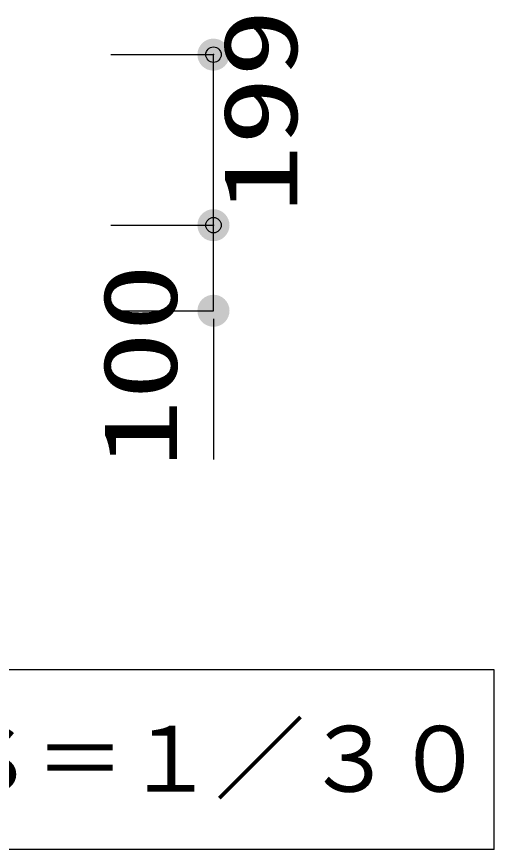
# Model space of a CAD drawing. Units: millimetres, scale not verified. Extents: x -9571 to 7747, y -6704 to 5373.
# Drawn here: x 462 to 1019, y 2521 to 3494 of the extents above; entities that cross this region are included whole.
import ezdxf
from ezdxf.enums import TextEntityAlignment as Align

# ---------------------------------------------------------------- set-up
doc = ezdxf.new("R2010")
doc.units = ezdxf.units.MM
doc.header["$LTSCALE"] = 30
doc.header["$PDMODE"] = 32
doc.header["$PDSIZE"] = 18
doc.layers.add('0-1_00クル-フ-0躯体', color=3, linetype='Continuous', lineweight=25)
doc.layers.add('0-6_00クル-フ-6寸法', color=7, linetype='Continuous', lineweight=25)
doc.styles.add('MS Gothic', font='')
doc.styles.add('ＭＳ ゴシック', font='')
doc.styles.get('MS Gothic').set_extended_font_data('MS Gothic')
doc.styles.get('ＭＳ ゴシック').set_extended_font_data('MS Gothic')

msp = doc.modelspace()

# ---------------------------------------------------------------- linework, layer by layer
at = {"layer": '0-1_00クル-フ-0躯体'}
for p, q in [((1019.47, 2730.89), (-1140.54, 2730.89)), ((1019.47, 2520.89), (1019.47, 2730.89)), ((1019.47, 2520.89), (-1140.54, 2520.89))]:
    msp.add_line(p, q, dxfattribs=at)
at = {"layer": '0-6_00クル-フ-6寸法', "color": 4}
for p, q in [((571.47, 3449.9), (691.47, 3449.9)), ((691.47, 3250.51), (691.47, 3449.9)), ((571.47, 3250.51), (691.47, 3250.51)), ((571.47, 3250.51), (691.47, 3250.51)), ((691.47, 3150.51), (691.47, 3250.51)), ((571.47, 3150.51), (691.47, 3150.51)), ((691.47, 3141.13), (691.47, 2976.51))]:
    msp.add_line(p, q, dxfattribs=at)
for p in [(691.47, 3449.9), (691.47, 3250.51)]:
    msp.add_point(p, dxfattribs=at)
at = {"layer": '0-6_00クル-フ-6寸法'}
for points in [[(681.05, 3465.49), (691.47, 3449.9), (678.21, 3463.16)], [(684.29, 3467.22), (691.47, 3449.9), (681.05, 3465.49)], [(687.81, 3468.29), (691.47, 3449.9), (684.29, 3467.22)], [(691.47, 3468.65), (691.47, 3449.9), (687.81, 3468.29)], [(695.13, 3468.29), (691.47, 3449.9), (691.47, 3468.65)], [(698.64, 3467.22), (691.47, 3449.9), (695.13, 3468.29)], [(701.89, 3465.49), (691.47, 3449.9), (698.64, 3467.22)], [(704.73, 3463.16), (691.47, 3449.9), (701.89, 3465.49)], [(674.15, 3457.08), (691.47, 3449.9), (673.08, 3453.56)], [(675.88, 3460.32), (691.47, 3449.9), (674.15, 3457.08)], [(678.21, 3463.16), (691.47, 3449.9), (675.88, 3460.32)], [(707.06, 3460.32), (691.47, 3449.9), (704.73, 3463.16)], [(708.79, 3457.08), (691.47, 3449.9), (707.06, 3460.32)], [(709.86, 3453.56), (691.47, 3449.9), (708.79, 3457.08)], [(673.08, 3453.56), (691.47, 3449.9), (672.72, 3449.9)], [(672.72, 3449.9), (691.47, 3449.9), (673.08, 3446.24)], [(673.08, 3446.24), (691.47, 3449.9), (674.15, 3442.73)], [(674.15, 3442.73), (691.47, 3449.9), (675.88, 3439.48)], [(675.88, 3439.48), (691.47, 3449.9), (678.21, 3436.64)], [(678.21, 3436.64), (691.47, 3449.9), (681.05, 3434.31)], [(681.05, 3434.31), (691.47, 3449.9), (684.29, 3432.58)], [(684.29, 3432.58), (691.47, 3449.9), (687.81, 3431.51)], [(687.81, 3431.51), (691.47, 3449.9), (691.47, 3431.15)], [(710.22, 3449.9), (691.47, 3449.9), (709.86, 3453.56)], [(691.47, 3431.15), (691.47, 3449.9), (695.13, 3431.51)], [(695.13, 3431.51), (691.47, 3449.9), (698.64, 3432.58)], [(698.64, 3432.58), (691.47, 3449.9), (701.89, 3434.31)], [(701.89, 3434.31), (691.47, 3449.9), (704.73, 3436.64)], [(704.73, 3436.64), (691.47, 3449.9), (707.06, 3439.48)], [(707.06, 3439.48), (691.47, 3449.9), (708.79, 3442.73)], [(708.79, 3442.73), (691.47, 3449.9), (709.86, 3446.24)], [(709.86, 3446.24), (691.47, 3449.9), (710.22, 3449.9)], [(678.21, 3263.76), (691.47, 3250.51), (675.88, 3260.92)], [(678.21, 3263.76), (691.47, 3250.51), (675.88, 3260.92)], [(681.05, 3266.1), (691.47, 3250.51), (678.21, 3263.76)], [(681.05, 3266.1), (691.47, 3250.51), (678.21, 3263.76)], [(684.29, 3267.83), (691.47, 3250.51), (681.05, 3266.1)], [(684.29, 3267.83), (691.47, 3250.51), (681.05, 3266.1)], [(687.81, 3268.9), (691.47, 3250.51), (684.29, 3267.83)], [(687.81, 3268.9), (691.47, 3250.51), (684.29, 3267.83)], [(691.47, 3269.26), (691.47, 3250.51), (687.81, 3268.9)], [(691.47, 3269.26), (691.47, 3250.51), (687.81, 3268.9)], [(695.13, 3268.9), (691.47, 3250.51), (691.47, 3269.26)], [(695.13, 3268.9), (691.47, 3250.51), (691.47, 3269.26)], [(698.64, 3267.83), (691.47, 3250.51), (695.13, 3268.9)], [(698.64, 3267.83), (691.47, 3250.51), (695.13, 3268.9)], [(701.89, 3266.1), (691.47, 3250.51), (698.64, 3267.83)], [(701.89, 3266.1), (691.47, 3250.51), (698.64, 3267.83)], [(704.73, 3263.76), (691.47, 3250.51), (701.89, 3266.1)], [(704.73, 3263.76), (691.47, 3250.51), (701.89, 3266.1)], [(707.06, 3260.92), (691.47, 3250.51), (704.73, 3263.76)], [(707.06, 3260.92), (691.47, 3250.51), (704.73, 3263.76)], [(673.08, 3254.16), (691.47, 3250.51), (672.72, 3250.51)], [(673.08, 3254.16), (691.47, 3250.51), (672.72, 3250.51)], [(674.15, 3257.68), (691.47, 3250.51), (673.08, 3254.16)], [(674.15, 3257.68), (691.47, 3250.51), (673.08, 3254.16)], [(675.88, 3260.92), (691.47, 3250.51), (674.15, 3257.68)], [(675.88, 3260.92), (691.47, 3250.51), (674.15, 3257.68)], [(708.79, 3257.68), (691.47, 3250.51), (707.06, 3260.92)], [(708.79, 3257.68), (691.47, 3250.51), (707.06, 3260.92)], [(709.86, 3254.16), (691.47, 3250.51), (708.79, 3257.68)], [(709.86, 3254.16), (691.47, 3250.51), (708.79, 3257.68)], [(710.22, 3250.51), (691.47, 3250.51), (709.86, 3254.16)], [(710.22, 3250.51), (691.47, 3250.51), (709.86, 3254.16)], [(672.72, 3250.51), (691.47, 3250.51), (673.08, 3246.85)], [(672.72, 3250.51), (691.47, 3250.51), (673.08, 3246.85)], [(673.08, 3246.85), (691.47, 3250.51), (674.15, 3243.33)], [(673.08, 3246.85), (691.47, 3250.51), (674.15, 3243.33)], [(674.15, 3243.33), (691.47, 3250.51), (675.88, 3240.09)], [(674.15, 3243.33), (691.47, 3250.51), (675.88, 3240.09)], [(675.88, 3240.09), (691.47, 3250.51), (678.21, 3237.25)], [(675.88, 3240.09), (691.47, 3250.51), (678.21, 3237.25)], [(678.21, 3237.25), (691.47, 3250.51), (681.05, 3234.92)], [(678.21, 3237.25), (691.47, 3250.51), (681.05, 3234.92)], [(681.05, 3234.92), (691.47, 3250.51), (684.29, 3233.18)], [(681.05, 3234.92), (691.47, 3250.51), (684.29, 3233.18)], [(684.29, 3233.18), (691.47, 3250.51), (687.81, 3232.12)], [(684.29, 3233.18), (691.47, 3250.51), (687.81, 3232.12)], [(687.81, 3232.12), (691.47, 3250.51), (691.47, 3231.76)], [(687.81, 3232.12), (691.47, 3250.51), (691.47, 3231.76)], [(691.47, 3231.76), (691.47, 3250.51), (695.13, 3232.12)], [(695.13, 3232.12), (691.47, 3250.51), (698.64, 3233.18)], [(698.64, 3233.18), (691.47, 3250.51), (701.89, 3234.92)], [(701.89, 3234.92), (691.47, 3250.51), (704.73, 3237.25)], [(704.73, 3237.25), (691.47, 3250.51), (707.06, 3240.09)], [(707.06, 3240.09), (691.47, 3250.51), (708.79, 3243.33)], [(708.79, 3243.33), (691.47, 3250.51), (709.86, 3246.85)], [(709.86, 3246.85), (691.47, 3250.51), (710.22, 3250.51)], [(691.47, 3231.76), (691.47, 3250.51), (695.13, 3232.12)], [(695.13, 3232.12), (691.47, 3250.51), (698.64, 3233.18)], [(698.64, 3233.18), (691.47, 3250.51), (701.89, 3234.92)], [(701.89, 3234.92), (691.47, 3250.51), (704.73, 3237.25)], [(704.73, 3237.25), (691.47, 3250.51), (707.06, 3240.09)], [(707.06, 3240.09), (691.47, 3250.51), (708.79, 3243.33)], [(708.79, 3243.33), (691.47, 3250.51), (709.86, 3246.85)], [(709.86, 3246.85), (691.47, 3250.51), (710.22, 3250.51)], [(678.21, 3163.76), (691.47, 3150.51), (675.88, 3160.92)], [(681.05, 3166.1), (691.47, 3150.51), (678.21, 3163.76)], [(684.29, 3167.83), (691.47, 3150.51), (681.05, 3166.1)], [(687.81, 3168.9), (691.47, 3150.51), (684.29, 3167.83)], [(691.47, 3169.26), (691.47, 3150.51), (687.81, 3168.9)], [(695.13, 3168.9), (691.47, 3150.51), (691.47, 3169.26)], [(698.64, 3167.83), (691.47, 3150.51), (695.13, 3168.9)], [(701.89, 3166.1), (691.47, 3150.51), (698.64, 3167.83)], [(704.73, 3163.76), (691.47, 3150.51), (701.89, 3166.1)], [(707.06, 3160.92), (691.47, 3150.51), (704.73, 3163.76)], [(673.08, 3154.16), (691.47, 3150.51), (672.72, 3150.51)], [(674.15, 3157.68), (691.47, 3150.51), (673.08, 3154.16)], [(675.88, 3160.92), (691.47, 3150.51), (674.15, 3157.68)], [(708.79, 3157.68), (691.47, 3150.51), (707.06, 3160.92)], [(709.86, 3154.16), (691.47, 3150.51), (708.79, 3157.68)], [(710.22, 3150.51), (691.47, 3150.51), (709.86, 3154.16)], [(672.72, 3150.51), (691.47, 3150.51), (673.08, 3146.85)], [(673.08, 3146.85), (691.47, 3150.51), (674.15, 3143.33)], [(674.15, 3143.33), (691.47, 3150.51), (675.88, 3140.09)], [(675.88, 3140.09), (691.47, 3150.51), (678.21, 3137.25)], [(678.21, 3137.25), (691.47, 3150.51), (681.05, 3134.92)], [(681.05, 3134.92), (691.47, 3150.51), (684.29, 3133.18)], [(684.29, 3133.18), (691.47, 3150.51), (687.81, 3132.12)], [(687.81, 3132.12), (691.47, 3150.51), (691.47, 3131.76)], [(691.47, 3131.76), (691.47, 3150.51), (695.13, 3132.12)], [(695.13, 3132.12), (691.47, 3150.51), (698.64, 3133.18)], [(698.64, 3133.18), (691.47, 3150.51), (701.89, 3134.92)], [(701.89, 3134.92), (691.47, 3150.51), (704.73, 3137.25)], [(704.73, 3137.25), (691.47, 3150.51), (707.06, 3140.09)], [(707.06, 3140.09), (691.47, 3150.51), (708.79, 3143.33)], [(708.79, 3143.33), (691.47, 3150.51), (709.86, 3146.85)], [(709.86, 3146.85), (691.47, 3150.51), (710.22, 3150.51)]]:
    msp.add_solid(points, dxfattribs=at)

# ---------------------------------------------------------------- texts
at = {"layer": '0-1_00クル-フ-0躯体', "color": 4, "style": 'MS Gothic'}
msp.add_text('Ｓ＝１／３０', height=76.98, dxfattribs=at).set_placement((378.23, 2565.1), align=Align.BOTTOM_LEFT)
at = {"layer": '0-6_00クル-フ-6寸法', "color": 3, "style": 'ＭＳ ゴシック', "width": 1.35}
for s, p in [('199', (815.22, 3264.49)), ('100', (674.76, 2966.92))]:
    msp.add_text(s, height=86.59, rotation=90, dxfattribs=at).set_placement(p, align=Align.BOTTOM_LEFT)

doc.saveas('drawing.dxf')
